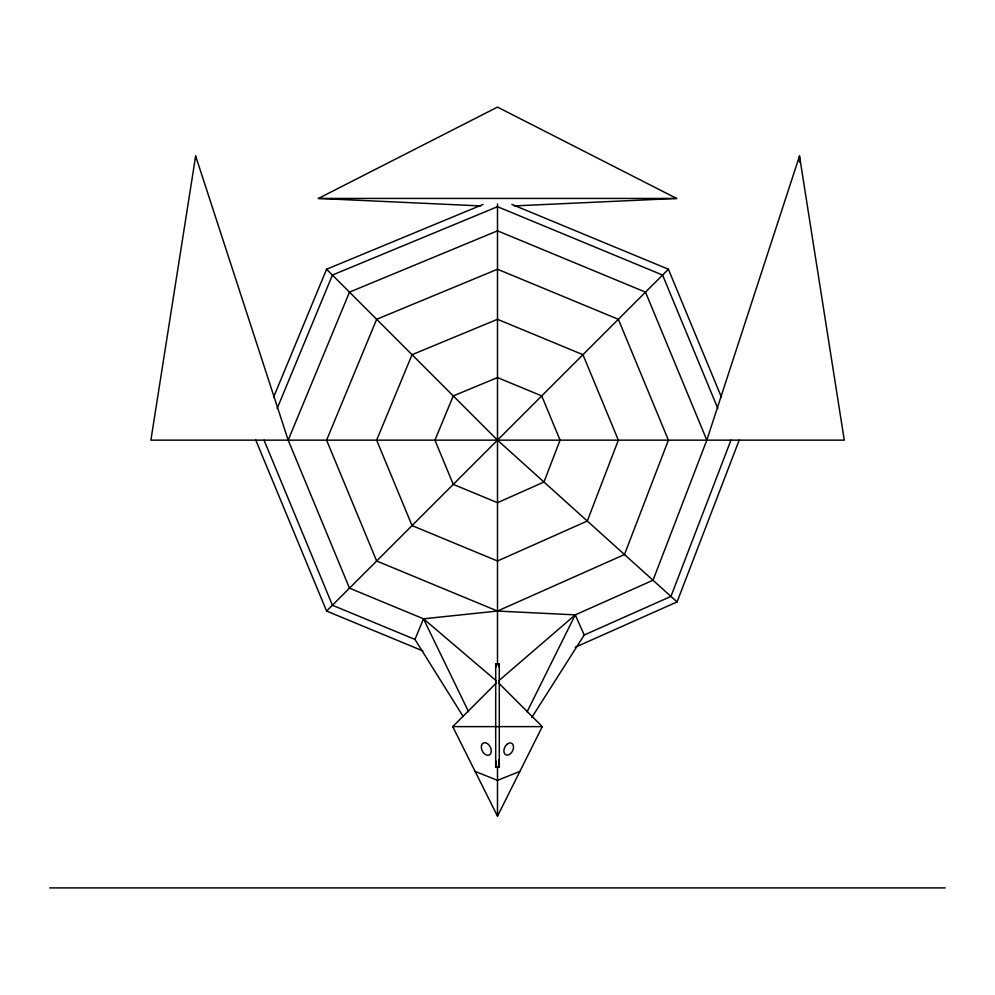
<?xml version="1.0" encoding="UTF-8"?>
<svg xmlns="http://www.w3.org/2000/svg" width="995" height="995" viewBox="0 0 995 995"><rect width="100%" height="100%" fill="white"/><g stroke="black" fill="none" stroke-linecap="round" stroke-linejoin="round"><path stroke-width="1.49" d="M495.97 761.1L495.709 767.095L499.291 767.095L499.291 663.939L495.709 663.939L495.709 767.095L496.007 764.11M498.992 666.924L499.291 663.939M496.331 680.841L423.497 618.803L349.494 588.157L288.177 440.151L195.654 155.979L150.879 440.151L844.282 440.151L799.507 155.979L706.823 440.151L653.018 580.247L575.259 614.86L498.657 680.841M730.964 440.151L670.953 596.403L584.227 635.009L531.691 717.631M575.272 647.235L677.073 601.925L739.198 440.151M273.65 397.055L326.596 269.235L483.135 204.398M277.12 408.559L332.417 275.055L497.5 206.686L662.583 275.055L717.88 408.559M288.177 440.151L349.494 292.132L497.5 230.828L645.506 292.132L706.823 440.151M463.172 716.512L414.952 639.424L423.497 618.803L497.5 611.054L575.259 614.86L584.227 635.009M527.089 711.823L575.259 614.86M496.405 682.931L452.725 726.624L497.5 816.174L542.275 726.624L498.594 682.931M422.813 650.904L326.596 611.054L668.404 269.235L721.35 397.055M480.51 205.903L318.4 198.44L497.5 107.099L676.6 198.44L514.49 205.903M519.887 771.399L497.5 780.354L475.112 771.399M318.4 198.44L676.6 198.44M452.725 726.624L542.275 726.624M49.75 887.901L945.25 887.901M511.865 204.398L668.404 269.235M414.952 639.424L332.417 605.234L264.036 440.151M677.073 601.925L497.5 440.151L326.596 269.235M423.497 618.803L468.57 711.748M255.802 440.151L326.596 611.054M495.709 663.939L496.007 666.924M498.992 764.11L499.291 767.095L498.955 759.595M799.507 155.979L799.507 162.185M497.5 203.938L497.5 664.921M497.5 766.996L497.5 816.174M195.654 155.979L195.654 159.076M481.505 745.541L481.331 747.021A6.679 4.453 63.4 0 0 483.819 753.178L485.013 754.26A6.679 4.453 63.4 0 0 490.908 753.128A6.679 4.453 63.4 0 0 488.794 744.832L487.6 743.75A6.679 4.453 63.4 0 0 481.505 745.541M560.061 440.151L543.979 482.015L497.5 502.699L453.26 484.378L434.939 440.151L453.26 395.91L497.5 377.59L541.74 395.91L560.061 440.151M618.355 440.151L587.286 521.032L497.5 560.993L412.042 525.596L376.645 440.151L412.042 354.693L497.5 319.296L582.958 354.693L618.355 440.151M668.404 440.151L624.474 554.538L497.5 611.054L376.645 560.993L326.596 440.151L376.645 319.296L497.5 269.235L618.355 319.296L668.404 440.151M507.027 744.272L505.92 745.429A6.443 4.291 -63.4 0 0 504.453 753.402A6.443 4.291 -63.4 0 0 510.36 753.737L511.467 752.593A6.443 4.291 -63.4 0 0 513.47 746.561L513.196 745.205A6.443 4.291 -63.4 0 0 507.027 744.272"/></g></svg>
